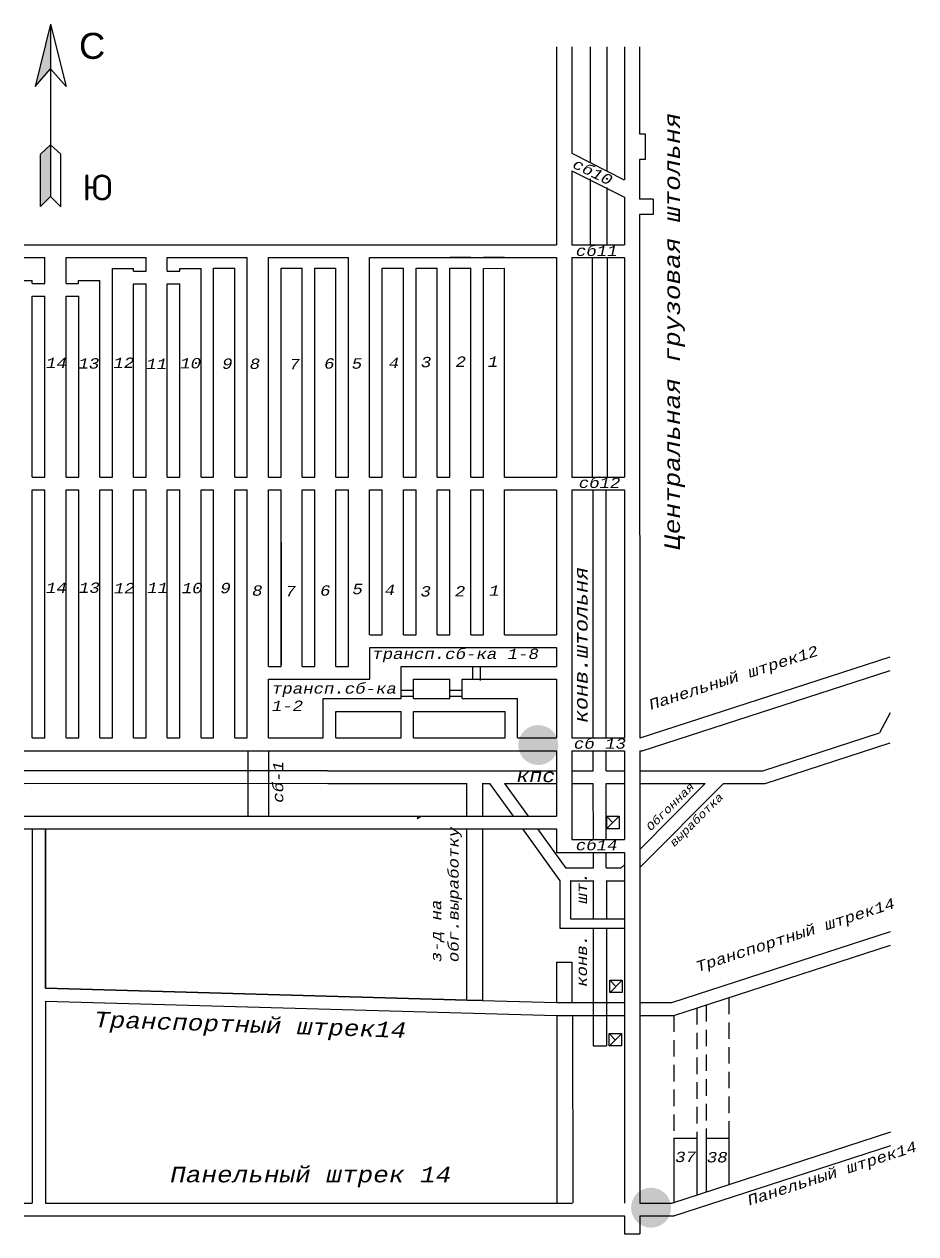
# Model space of a CAD drawing. Header units: millimetres. Extents: x 61 to 543, y 11 to 399.
# Drawn here: x 371.6 to 543.3, y 36.5 to 269.4 of the extents above; entities that cross this region are included whole.
import ezdxf

# ---------------------------------------------------------------- set-up
doc = ezdxf.new("R2010")
doc.units = ezdxf.units.MM
doc.linetypes.add('HIDDEN2', pattern=[4.7625, 3.175, -1.5875])
for name, color, linetype in [('Знаки подземные', 7, 'Continuous'), ('Надписи', 7, 'Continuous'), ('План', 7, 'Continuous'), ('ППЗ двери', 7, 'Continuous'), ('Раскраска позиций ПЛА', 7, 'Continuous'), ('Трубопроводы', 7, 'Continuous'), ('Усл. Обозначения', 7, 'Continuous')]:
    doc.layers.add(name, color=color, linetype=linetype)
doc.layers.add('ФЗ вода', color=1, linetype='Continuous', lineweight=40)
doc.styles.add('TXTRUS', font='TXTRUS.shx', dxfattribs={"height": 2})

msp = doc.modelspace()

# ---------------------------------------------------------------- hatches: boundary and pattern name
at = {"layer": 'Раскраска позиций ПЛА', "lineweight": 30}
msp.add_hatch(color=256, dxfattribs=at).paths.add_polyline_path([(373.72, 257.46), (376.71, 260.85), (376.71, 269.45)])
at = {"layer": 'Раскраска позиций ПЛА', "lineweight": -2}
msp.add_hatch(color=256, dxfattribs=at).paths.add_polyline_path([(374.75, 234.31), (376.71, 236.26), (376.71, 246.2), (374.75, 244.38)])
at = {"layer": 'Раскраска позиций ПЛА'}
msp.add_hatch(color=111, dxfattribs=at).paths.add_polyline_path([(448.07, 116.96), (447.27, 116.96), (447.29, 116.49)])
at = {"layer": 'ФЗ вода'}
h = msp.add_hatch(color=2, dxfattribs=at)
edge = h.paths.add_edge_path()
edge.add_arc((470.62, 130.63), 3.85, 0, 360)
h = msp.add_hatch(color=2, dxfattribs=at)
edge = h.paths.add_edge_path()
edge.add_arc((492.34, 41.55), 3.85, 0, 360)

# ---------------------------------------------------------------- linework, layer by layer
at = {"layer": 'Знаки подземные', "color": 5}
msp.add_line((414.67, 118.07), (414.67, 116.96), dxfattribs=at)
at = {"layer": 'Знаки подземные', "color": 0}
msp.add_line((414.67, 118.07), (414.67, 116.96), dxfattribs=at)
at = {"layer": 'План', "color": 0}
for p, q in [((474.15, 265.06), (474.14, 226.99)), ((477.1, 265.06), (477.1, 244.6)), ((487.2, 265.06), (487.2, 239.49)), ((490.14, 265.06), (490.14, 248.36)), ((477.11, 241.23), (477.1, 226.99)), ((487.19, 236.12), (487.2, 226.99)), ((492.73, 235.75), (490.14, 235.75)), ((492.73, 232.82), (490.14, 232.82)), ((490.14, 232.82), (490.14, 210.02)), ((474.14, 224.5), (474.14, 182.23)), ((477.1, 224.5), (477.1, 182.23)), ((487.2, 224.5), (487.2, 182.23)), ((490.14, 210.02), (490.15, 132.01)), ((474.15, 179.74), (474.14, 151.89)), ((477.1, 179.75), (477.1, 132.01)), ((487.21, 179.75), (487.19, 132.01)), ((474.14, 149.4), (474.14, 145.78)), ((474.14, 143.29), (474.14, 132.01)), ((418.67, 132.01), (429.2, 132.01)), ((431.63, 132.01), (444.19, 132.01)), ((446.62, 132.01), (464.22, 132.01)), ((371.64, 129.52), (474.16, 129.52)), ((474.16, 129.52), (474.16, 116.96)), ((477.1, 129.52), (477.1, 112.42)), ((487.21, 129.52), (487.21, 112.42)), ((490.15, 129.52), (490.15, 81.05)), ((430.12, 125.69), (371.64, 125.69)), ((430.12, 125.69), (474.16, 125.7)), ((430.12, 123.23), (371.64, 123.19)), ((430.12, 123.23), (456.86, 123.23)), ((371.64, 116.96), (474.16, 116.96)), ((371.64, 114.47), (373.27, 114.47)), ((375.71, 114.47), (474.16, 114.47)), ((474.16, 114.47), (474.16, 109.96)), ((487.21, 109.96), (487.21, 97.15)), ((487.21, 95.41), (487.21, 81.05)), ((487.21, 78.56), (487.21, 42.44)), ((490.15, 78.56), (490.15, 42.44)), ((487.21, 39.96), (487.22, 36.52)), ((490.15, 39.96), (490.16, 36.54))]:
    msp.add_line(p, q, dxfattribs=at)
at = {"layer": 'План'}
for p, q in [((480.62, 265.06), (480.62, 242.81)), ((483.83, 265.06), (483.83, 241.19)), ((477.1, 244.6), (487.18, 239.49)), ((490.14, 243.36), (490.14, 235.75)), ((477.11, 241.23), (487.19, 236.12)), ((480.62, 239.71), (480.62, 227.07)), ((483.81, 238), (483.81, 226.86)), ((492.73, 235.75), (492.73, 232.82)), ((371.64, 226.99), (474.14, 226.99)), ((477.1, 226.99), (487.2, 226.99)), ((371.64, 224.51), (375.63, 224.51)), ((375.63, 219.53), (375.63, 224.51)), ((379.7, 219.53), (379.7, 224.5)), ((379.7, 224.5), (395.12, 224.5)), ((395.12, 221.9), (395.12, 224.5)), ((399.18, 221.9), (399.18, 224.5)), ((399.18, 224.5), (414.6, 224.5)), ((414.6, 182.23), (414.6, 224.5)), ((418.67, 182.23), (418.67, 224.52)), ((418.67, 224.5), (434.09, 224.5)), ((434.09, 182.23), (434.09, 224.52)), ((438.15, 182.23), (438.15, 224.52)), ((438.15, 224.5), (453.57, 224.52)), ((457.64, 224.5), (460.07, 224.5)), ((464.13, 224.5), (474.14, 224.5)), ((477.1, 224.5), (487.2, 224.5)), ((481.05, 182.25), (481.05, 224.5)), ((483.87, 224.5), (483.87, 198.05)), ((388.62, 222.43), (392.69, 222.43)), ((388.62, 221.9), (388.62, 222.43)), ((388.62, 182.23), (388.62, 221.9)), ((392.69, 221.9), (392.69, 222.43)), ((392.69, 221.9), (395.12, 221.9)), ((399.18, 221.9), (401.61, 221.9)), ((401.61, 222.43), (405.68, 222.43)), ((401.61, 221.9), (401.61, 222.43)), ((405.68, 221.9), (405.68, 222.43)), ((405.68, 182.23), (405.68, 221.9)), ((408.11, 182.23), (408.11, 222.46)), ((408.11, 222.46), (412.17, 222.46)), ((412.17, 182.23), (412.17, 222.46)), ((421.1, 182.23), (421.1, 222.46)), ((421.1, 222.46), (425.16, 222.46)), ((425.16, 182.23), (425.16, 222.46)), ((427.59, 182.23), (427.59, 222.46)), ((427.59, 222.46), (431.66, 222.46)), ((431.66, 182.23), (431.66, 222.46)), ((440.58, 182.23), (440.58, 222.46)), ((440.58, 222.46), (444.65, 222.46)), ((444.65, 182.23), (444.65, 222.46)), ((447.08, 182.23), (447.08, 222.46)), ((447.08, 222.46), (451.14, 222.46)), ((451.14, 182.23), (451.14, 222.46)), ((453.57, 182.23), (453.57, 222.46)), ((453.57, 222.46), (457.64, 222.46)), ((457.64, 182.23), (457.64, 222.46)), ((460.07, 182.23), (460.07, 222.41)), ((464.13, 182.23), (464.13, 222.46)), ((371.64, 220.06), (373.2, 220.06)), ((373.2, 219.53), (373.2, 220.06)), ((373.2, 219.53), (375.63, 219.53)), ((379.7, 219.53), (382.12, 219.53)), ((382.12, 220.07), (386.18, 220.07)), ((382.12, 219.54), (382.12, 220.07)), ((386.18, 219.54), (386.18, 220.07)), ((386.19, 182.23), (386.19, 219.52)), ((392.69, 182.23), (392.69, 219.43)), ((392.69, 219.42), (395.12, 219.42)), ((395.12, 182.23), (395.12, 219.42)), ((399.18, 182.23), (399.18, 219.42)), ((399.18, 219.42), (401.61, 219.42)), ((401.61, 182.23), (401.61, 219.43)), ((373.2, 217.05), (375.63, 217.05)), ((373.2, 182.23), (373.2, 217.05)), ((375.63, 182.23), (375.63, 217.05)), ((379.7, 217.05), (382.13, 217.05)), ((379.7, 182.23), (379.7, 217.05)), ((382.13, 182.23), (382.13, 217.05)), ((483.87, 198.05), (483.87, 182.09)), ((373.2, 182.23), (375.63, 182.23)), ((379.7, 182.23), (382.13, 182.23)), ((386.19, 182.23), (388.62, 182.23)), ((392.69, 182.23), (395.12, 182.23)), ((399.18, 182.23), (401.61, 182.23)), ((405.68, 182.23), (408.11, 182.23)), ((412.17, 182.23), (414.6, 182.23)), ((418.67, 182.23), (421.1, 182.23)), ((425.16, 182.23), (427.6, 182.23)), ((431.66, 182.23), (434.09, 182.23)), ((438.15, 182.23), (440.58, 182.23)), ((444.65, 182.23), (447.08, 182.23)), ((451.14, 182.23), (453.59, 182.23)), ((457.64, 182.23), (460.07, 182.23)), ((464.13, 182.23), (474.14, 182.23)), ((477.09, 182.23), (487.19, 182.23)), ((373.2, 132.01), (373.2, 179.75)), ((373.2, 179.75), (375.63, 179.75)), ((375.63, 132.01), (375.63, 179.75)), ((379.7, 132.01), (379.7, 179.75)), ((379.7, 179.75), (382.13, 179.75)), ((382.13, 132.01), (382.13, 179.75)), ((386.19, 132.01), (386.19, 179.75)), ((386.19, 179.75), (388.62, 179.75)), ((388.62, 132.01), (388.62, 179.75)), ((392.69, 132.01), (392.69, 179.75)), ((392.69, 179.75), (395.12, 179.75)), ((395.12, 132.01), (395.12, 179.75)), ((399.18, 132.01), (399.18, 179.75)), ((399.18, 179.75), (401.61, 179.75)), ((401.61, 132.01), (401.61, 179.75)), ((405.68, 132.01), (405.68, 179.75)), ((405.68, 179.75), (408.11, 179.75)), ((408.11, 132.01), (408.11, 179.75)), ((412.17, 132.01), (412.17, 179.75)), ((412.17, 179.75), (414.6, 179.75)), ((414.6, 132.01), (414.6, 179.75)), ((418.67, 145.78), (418.67, 179.75)), ((418.67, 179.75), (421.1, 179.75)), ((421.1, 145.78), (421.1, 179.75)), ((425.16, 145.78), (425.16, 179.75)), ((425.16, 179.75), (427.6, 179.75)), ((427.59, 145.78), (427.59, 179.75)), ((431.66, 145.78), (431.66, 179.75)), ((431.66, 179.75), (434.09, 179.75)), ((434.09, 145.78), (434.09, 179.75)), ((438.15, 151.89), (438.15, 179.75)), ((438.15, 179.75), (440.58, 179.75)), ((440.58, 151.89), (440.58, 179.75)), ((444.65, 151.89), (444.65, 179.75)), ((444.65, 179.75), (447.1, 179.75)), ((447.08, 151.89), (447.08, 179.75)), ((451.14, 151.89), (451.14, 179.75)), ((451.14, 179.75), (453.57, 179.75)), ((453.57, 151.89), (453.57, 179.75)), ((457.64, 151.89), (457.64, 179.75)), ((457.64, 179.75), (460.07, 179.75)), ((460.07, 151.89), (460.07, 179.75)), ((464.13, 151.89), (464.13, 179.75)), ((464.13, 179.75), (474.16, 179.75)), ((477.09, 179.75), (487.21, 179.75)), ((481.2, 152.92), (481.2, 179.84)), ((483.7, 153.02), (483.7, 179.84)), ((438.16, 151.89), (440.58, 151.89)), ((444.65, 151.89), (447.08, 151.89)), ((451.14, 151.89), (453.57, 151.89)), ((457.64, 151.89), (460.07, 151.89)), ((464.13, 151.89), (474.14, 151.89)), ((481.2, 132.1), (481.2, 152.92)), ((483.7, 131.89), (483.7, 153.02)), ((438.16, 149.4), (474.14, 149.4)), ((438.16, 143.29), (438.16, 149.4)), ((490.23, 132.01), (538.38, 147.64)), ((418.67, 145.78), (421.1, 145.78)), ((425.16, 145.78), (427.59, 145.78)), ((431.66, 145.78), (434.09, 145.78)), ((444.19, 145.78), (474.14, 145.78)), ((444.19, 139.57), (444.19, 145.78)), ((490.64, 129.52), (538.39, 145.02)), ((418.67, 143.29), (438.16, 143.29)), ((418.67, 132.01), (418.67, 143.29)), ((446.62, 143.29), (453.56, 143.29)), ((446.62, 139.57), (446.62, 143.29)), ((453.56, 139.57), (453.56, 143.29)), ((455.99, 139.57), (455.99, 143.29)), ((455.99, 143.29), (474.14, 143.29)), ((429.2, 132.01), (429.2, 139.57)), ((429.2, 139.57), (444.19, 139.57)), ((446.62, 139.57), (453.56, 139.57)), ((455.99, 139.57), (466.65, 139.57)), ((466.65, 132.01), (466.65, 139.57)), ((431.63, 132.01), (431.63, 137.08)), ((431.63, 137.08), (444.19, 137.08)), ((444.19, 132.01), (444.19, 137.08)), ((446.62, 132.01), (446.62, 137.08)), ((446.62, 137.08), (464.22, 137.08)), ((464.22, 132.01), (464.22, 137.08)), ((538.4, 136.82), (536.3, 132.98)), ((513.87, 125.7), (536.3, 132.98)), ((373.2, 132.01), (375.63, 132.01)), ((379.7, 132.01), (382.13, 132.01)), ((386.19, 132.01), (388.62, 132.01)), ((392.69, 132.01), (395.12, 132.01)), ((399.18, 132.01), (401.61, 132.01)), ((405.68, 132.01), (408.11, 132.01)), ((412.17, 132.01), (414.6, 132.01)), ((466.65, 132.01), (474.14, 132.01)), ((477.1, 132.01), (487.19, 132.01)), ((490.15, 132.01), (490.23, 132.01)), ((514.33, 123.23), (538.4, 131.05)), ((477.1, 129.52), (481.22, 129.52)), ((481.22, 125.7), (481.22, 129.52)), ((483.69, 129.52), (487.21, 129.52)), ((483.69, 125.7), (483.69, 129.52)), ((490.15, 129.52), (490.64, 129.52)), ((477.1, 125.7), (481.22, 125.7)), ((483.69, 125.7), (487.21, 125.7)), ((490.15, 125.7), (513.87, 125.7)), ((456.83, 123.28), (456.83, 116.94)), ((459.9, 123.23), (461.23, 123.23)), ((459.91, 123.28), (459.91, 116.95)), ((461.23, 123.23), (465.77, 116.96)), ((464.13, 123.23), (468.67, 116.96)), ((464.13, 123.23), (474.16, 123.23)), ((477.1, 123.23), (481.22, 123.23)), ((481.23, 112.42), (481.22, 123.23)), ((483.69, 123.23), (487.21, 123.23)), ((483.69, 112.42), (483.69, 123.23)), ((490.15, 123.23), (502.77, 123.23)), ((506.27, 123.23), (490.15, 107.03)), ((502.77, 123.23), (490.15, 110.54)), ((506.27, 123.23), (514.33, 123.23)), ((373.2, 114.47), (373.2, 83.89)), ((373.2, 114.47), (373.2, 83.89)), ((375.74, 114.47), (375.74, 83.82)), ((375.74, 83.82), (375.74, 114.47)), ((456.83, 114.42), (456.83, 114.48)), ((456.83, 114.42), (456.83, 81.54)), ((459.91, 114.42), (459.91, 114.48)), ((459.91, 114.42), (459.91, 81.54)), ((467.57, 114.47), (474.78, 104.5)), ((470.46, 114.47), (475.9, 106.95)), ((477.1, 112.42), (487.21, 112.42)), ((474.16, 109.96), (487.21, 109.96)), ((481.23, 106.96), (481.23, 109.96)), ((483.69, 106.96), (483.69, 109.96)), ((487.21, 109.96), (487.21, 81.05)), ((487.21, 107.59), (486.58, 106.96)), ((475.9, 106.96), (481.23, 106.96)), ((483.69, 106.96), (486.58, 106.96)), ((490.15, 107.03), (490.15, 81.05)), ((474.78, 104.5), (474.8, 104.5)), ((474.78, 104.5), (474.78, 95.38)), ((476.79, 104.5), (481.34, 104.5)), ((476.81, 104.55), (476.81, 97.18)), ((483.71, 104.5), (487.21, 104.5)), ((476.81, 97.18), (487.21, 97.18)), ((487.21, 97.18), (487.21, 95.38)), ((474.78, 95.38), (487.26, 95.38)), ((496.33, 81.05), (538.45, 94.72)), ((496.73, 78.56), (538.46, 92.1)), ((474.14, 88.83), (477.09, 88.84)), ((474.14, 88.83), (474.14, 81.05)), ((477.09, 88.84), (477.09, 81.05)), ((373.2, 83.89), (373.2, 81.41)), ((375.74, 83.82), (456.92, 81.53)), ((456.92, 81.53), (375.74, 83.82)), ((456.92, 81.53), (459.89, 81.49)), ((459.91, 81.54), (459.88, 81.45)), ((373.2, 81.41), (373.2, 42.43)), ((375.74, 81.33), (474.16, 78.56)), ((375.74, 81.33), (375.74, 42.43)), ((375.74, 81.33), (375.74, 63.28)), ((459.88, 81.45), (474.14, 81.05)), ((474.14, 81.05), (487.21, 81.05)), ((487.21, 81.05), (487.21, 78.56)), ((490.15, 81.05), (496.33, 81.05)), ((490.15, 81.05), (490.15, 78.56)), ((474.16, 78.56), (487.21, 78.56)), ((474.17, 78.56), (474.17, 42.47)), ((477.19, 78.56), (477.28, 42.46)), ((487.21, 78.56), (487.21, 52.44)), ((490.15, 78.56), (496.73, 78.56)), ((490.15, 78.56), (490.15, 42.44)), ((496.33, 42.44), (538.5, 56.13)), ((496.73, 39.96), (538.51, 53.51)), ((371.64, 42.43), (373.2, 42.43)), ((375.74, 42.43), (477.21, 42.44)), ((490.15, 42.44), (496.33, 42.44)), ((371.64, 39.96), (487.21, 39.96)), ((490.15, 39.96), (496.73, 39.96))]:
    msp.add_line(p, q, dxfattribs=at)
at = {"layer": 'План', "linetype": 'HIDDEN2'}
for p, q in [((507.33, 82), (507.33, 54.94)), ((501.12, 79.99), (501.12, 54.93)), ((502.96, 80.58), (502.94, 54.93)), ((496.75, 78.57), (496.75, 54.92))]:
    msp.add_line(p, q, dxfattribs=at)
at = {"layer": 'План'}
for points in [[(483.79, 116.91), (486.21, 116.91), (486.21, 114.48), (483.79, 114.48)], [(484.38, 85.38), (486.8, 85.38), (486.8, 82.96), (484.38, 82.96)], [(484.25, 75.12), (486.67, 75.12), (486.67, 72.69), (484.25, 72.69)]]:
    msp.add_lwpolyline(points, close=True, dxfattribs=at)
at = {"layer": 'ППЗ двери'}
for p, q in [((457.95, 145.82), (457.95, 143.21)), ((459.4, 145.82), (459.4, 143.06)), ((444.15, 141.18), (446.62, 141.18)), ((444.3, 140.02), (446.62, 140.02)), ((453.59, 141.18), (456.06, 141.18)), ((453.74, 140.02), (455.91, 140.02))]:
    msp.add_line(p, q, dxfattribs=at)
at = {"layer": 'Раскраска позиций ПЛА', "lineweight": 30}
for p, q in [((376.71, 269.45), (373.72, 257.46)), ((376.71, 269.45), (376.71, 236.26)), ((376.71, 269.45), (379.72, 257.46)), ((373.72, 257.46), (376.7, 260.83)), ((376.7, 260.83), (379.72, 257.46))]:
    msp.add_line(p, q, dxfattribs=at)
at = {"layer": 'Раскраска позиций ПЛА', "lineweight": -2}
for p, q in [((374.78, 244.41), (376.71, 246.2)), ((376.71, 246.2), (378.67, 244.4)), ((374.75, 234.31), (374.75, 244.38)), ((378.67, 234.29), (378.67, 244.4)), ((376.71, 236.26), (374.75, 234.31)), ((376.71, 236.26), (378.67, 234.29)), ((483.75, 81.05), (487.21, 81.05)), ((496.75, 54.92), (501.12, 54.93)), ((496.75, 54.92), (496.75, 42.44)), ((501.12, 54.93), (501.12, 44)), ((502.94, 54.93), (502.93, 44.58)), ((502.94, 54.93), (507.33, 54.94)), ((507.33, 54.94), (507.33, 46.01)), ((487.22, 36.52), (490.16, 36.54))]:
    msp.add_line(p, q, dxfattribs=at)
at = {"layer": 'Раскраска позиций ПЛА', "color": 111}
for p, q in [((457.64, 224.5), (453.57, 224.52)), ((464.13, 224.5), (460.07, 224.5)), ((447.29, 116.49), (448.08, 116.96)), ((373.27, 114.47), (375.71, 114.47))]:
    msp.add_line(p, q, dxfattribs=at)
at = {"layer": 'Раскраска позиций ПЛА'}
for p, q in [((453.57, 224.52), (457.64, 224.5)), ((460.07, 224.5), (464.13, 224.5)), ((460.07, 222.41), (464.13, 222.46)), ((481.2, 132.1), (481.2, 131.97)), ((481.22, 129.52), (483.69, 129.52)), ((486.21, 116.91), (483.78, 114.47)), ((483.8, 116.9), (484.99, 115.68)), ((484.69, 114.56), (484.7, 114.56)), ((481.21, 104.58), (481.21, 97.15)), ((483.75, 104.58), (483.75, 97.14)), ((481.21, 95.4), (481.21, 72.71)), ((483.75, 95.42), (483.75, 72.71)), ((486.8, 85.38), (484.37, 82.95)), ((484.39, 85.37), (485.58, 84.16)), ((486.68, 75.12), (484.24, 72.68)), ((484.26, 75.11), (485.45, 73.89))]:
    msp.add_line(p, q, dxfattribs=at)
at = {"layer": 'Раскраска позиций ПЛА', "color": 2}
msp.add_line((457.68, 162.76), (457.57, 162.76), dxfattribs=at)
at = {"layer": 'Раскраска позиций ПЛА', "color": 21}
for p, q in [((477.05, 132.04), (477.05, 132.04)), ((481.22, 129.52), (483.69, 129.52)), ((487.21, 81.05), (487.21, 78.56)), ((490.15, 81.05), (490.15, 78.56))]:
    msp.add_line(p, q, dxfattribs=at)
at = {"layer": 'Раскраска позиций ПЛА', "color": 0}
for p, q in [((414.67, 129.57), (414.67, 116.95)), ((418.66, 129.56), (418.66, 116.94)), ((481.21, 72.71), (483.75, 72.71))]:
    msp.add_line(p, q, dxfattribs=at)
at = {"layer": 'Раскраска позиций ПЛА', "color": 151}
msp.add_line((487.21, 81.05), (487.21, 78.56), dxfattribs=at)
at = {"layer": 'Трубопроводы'}
msp.add_line((421.1, 169.73), (421.1, 146.09), dxfattribs=at)
at = {"layer": 'Усл. Обозначения'}
for p, q in [((490.11, 248.36), (491.23, 248.36)), ((491.23, 248.36), (491.22, 243.36)), ((491.22, 243.36), (490.11, 243.36))]:
    msp.add_line(p, q, dxfattribs=at)

# ---------------------------------------------------------------- texts
at = {"layer": 'Надписи', "style": 'TXTRUS'}
for s, insert, char_height, width, attachment_point, rotation in [('{\\fCourier New|b0|i1|c204|p49;Центральная грузовая штольня}', (494.9, 168.22), 3, 124.6, 1, 90), ('{\\fCourier New|b0|i1|c204|p49;сб10}', (477.94, 243.68), 2, 9.5608, 1, 333.8318), ('{\\fCourier New|b0|i1|c204|p49;конв.штольня }', (477.61, 134.87), 2.5, 43.2752, 1, 90), ('{\\fCourier New|b0|i1|c204|p49;Панельный штрек12}', (491.69, 139.31), 2, 121.7, 1, 18), ('{\\fCourier New|b0|i1|c204|p49;сб-1}', (420.53, 123.52), 2, 10.4, 5, 90), ('{\\fCourier New|b0|i1|c204|p49;Обгонная }', (491.24, 115.07), 1.5, 86.7, 1, 45), ('{\\fCourier New|b0|i1|c204|p49;выработка}', (495.75, 112), 1.5, 81.6, 1, 45), ('{\\fCourier New|b0|i1|c204|p49;з-д на обг.выработку}', (449.95, 88.83), 2, 25.0515, 1, 90), ('{\\fCourier New|b0|i1|c204|p49;конв.   шт.\\H1.25x; }', (478, 84.07), 2, 41.2, 1, 90), ('{\\fCourier New|b0|i1|c204|p49;Транспортный штрек14}', (500.72, 88.84), 2, 83.4, 1, 18), ('{\\fCourier New|b0|i1|c204|p49;Транспортный штрек14}', (385.17, 79.33), 3, 155.8, 1, 358), ('{\\fCourier New|b0|i1|c204|p49;Панельный штрек14}', (510.66, 43.85), 2, 83.4, 1, 18)]:
    msp.add_mtext(s, dxfattribs=dict(at, insert=insert, char_height=char_height, width=width, attachment_point=attachment_point, rotation=rotation))
for s, insert, char_height, width, attachment_point in [('{\\fCourier New|b0|i1|c204|p49;сб11}', (477.86, 226.81), 2, 10.0789, 1), ('{\\fCourier New|b0|i1|c204|p49;14}', (377.84, 204.22), 2, 5.6, 5), ('{\\fCourier New|b0|i1|c204|p49;13}', (384.09, 204.11), 2, 5.6, 5), ('{\\fCourier New|b0|i1|c204|p49;12}', (390.82, 204.25), 2, 5.6, 5), ('{\\fCourier New|b0|i1|c204|p49;11}', (397.15, 204.02), 2, 5.6, 5), ('{\\fCourier New|b0|i1|c204|p49;10}', (403.68, 204.15), 2, 5.6, 5), ('{\\fCourier New|b0|i1|c204|p49;9}', (410.74, 204.06), 2, 4.2, 5), ('{\\fCourier New|b0|i1|c204|p49;8}', (415.05, 205.06), 2, 4.2, 1), ('{\\fCourier New|b0|i1|c204|p49;7}', (423.7, 203.98), 2, 4.2, 5), ('{\\fCourier New|b0|i1|c204|p49;6}', (430.38, 204.1), 2, 4.2, 5), ('{\\fCourier New|b0|i1|c204|p49;5}', (434.7, 205.1), 2, 4.2, 1), ('{\\fCourier New|b0|i1|c204|p49;4}', (441.82, 205.22), 2, 4.2, 1), ('{\\fCourier New|b0|i1|c204|p49;3}', (448.02, 205.38), 2, 4.2, 1), ('{\\fCourier New|b0|i1|c204|p49;2}', (454.7, 205.46), 2, 4.2, 1), ('{\\fCourier New|b0|i1|c204|p49;1}', (460.9, 205.46), 2, 4.2, 1), ('{\\fCourier New|b0|i1|c204|p49;сб12}', (478.42, 182.14), 2, 10.9705, 1), ('{\\fCourier New|b0|i1|c204|p49;14}', (377.84, 160.92), 2, 5.6, 5), ('{\\fCourier New|b0|i1|c204|p49;13}', (384.19, 160.92), 2, 5.6, 5), ('{\\fCourier New|b0|i1|c204|p49;12}', (390.92, 160.85), 2, 5.6, 5), ('{\\fCourier New|b0|i1|c204|p49;11}', (397.33, 160.92), 2, 5.6, 5), ('{\\fCourier New|b0|i1|c204|p49;10}', (403.99, 160.85), 2, 5.6, 5), ('{\\fCourier New|b0|i1|c204|p49;9}', (410.4, 160.85), 2, 4.2, 5), ('{\\fCourier New|b0|i1|c204|p49;8}', (415.52, 161.39), 2, 4.2, 1), ('{\\fCourier New|b0|i1|c204|p49;7}', (422.92, 160.26), 2, 4.2, 5), ('{\\fCourier New|b0|i1|c204|p49;6}', (429.61, 160.38), 2, 4.2, 5), ('{\\fCourier New|b0|i1|c204|p49;5}', (434.83, 161.68), 2, 3.2939, 1), ('{\\fCourier New|b0|i1|c204|p49;4}', (441.04, 161.5), 2, 4.2, 1), ('{\\fCourier New|b0|i1|c204|p49;3}', (447.94, 161.24), 2, 3.5023, 1), ('{\\fCourier New|b0|i1|c204|p49;2}', (454.56, 161.24), 2, 3.5702, 1), ('{\\fCourier New|b0|i1|c204|p49;1}', (461.17, 161.39), 2, 3.1549, 1), ('{\\fCourier New|b0|i1|c204|p49;трансп.сб-ка 1-8}', (438.66, 149.2), 2, 38.9581, 1), ('{\\fCourier New|b0|i1|c204|p49;трансп.сб-ка    1-2}', (419.33, 142.53), 2, 10.4, 1), ('{\\fCourier New|b0|i1|c204|p49;сб 13}', (477.48, 131.93), 2, 11.1718, 1), ('{\\fCourier New|b0|i1|c204|p49;кпс }', (466.38, 125.99), 2.5, 54.4756, 1), ('{\\fCourier New|b0|i1|c204|p49;сб14}', (477.85, 112.37), 2, 10.2, 1), ('{\\fCourier New|b0|i1|c204|p49;37}', (498.97, 51.31), 2, 5.6, 5), ('{\\fCourier New|b0|i1|c204|p49;38}', (505.07, 51.25), 2, 5.6, 5), ('{\\fCourier New|b0|i1|c204|p49;Панельный штрек 14}', (399.75, 49.43), 3, 127.7, 1)]:
    msp.add_mtext(s, dxfattribs=dict(at, insert=insert, char_height=char_height, width=width, attachment_point=attachment_point))
at = {"layer": 'Раскраска позиций ПЛА', "lineweight": -2, "char_height": 5, "width": 28.2, "attachment_point": 1, "style": 'TXTRUS'}
for s, insert in [('{\\fArial|b0|i0|c204|p34;С}', (382.19, 267.77)), ('Ю', (382.81, 240.5))]:
    msp.add_mtext(s, dxfattribs=dict(at, insert=insert))

doc.saveas('drawing.dxf')
